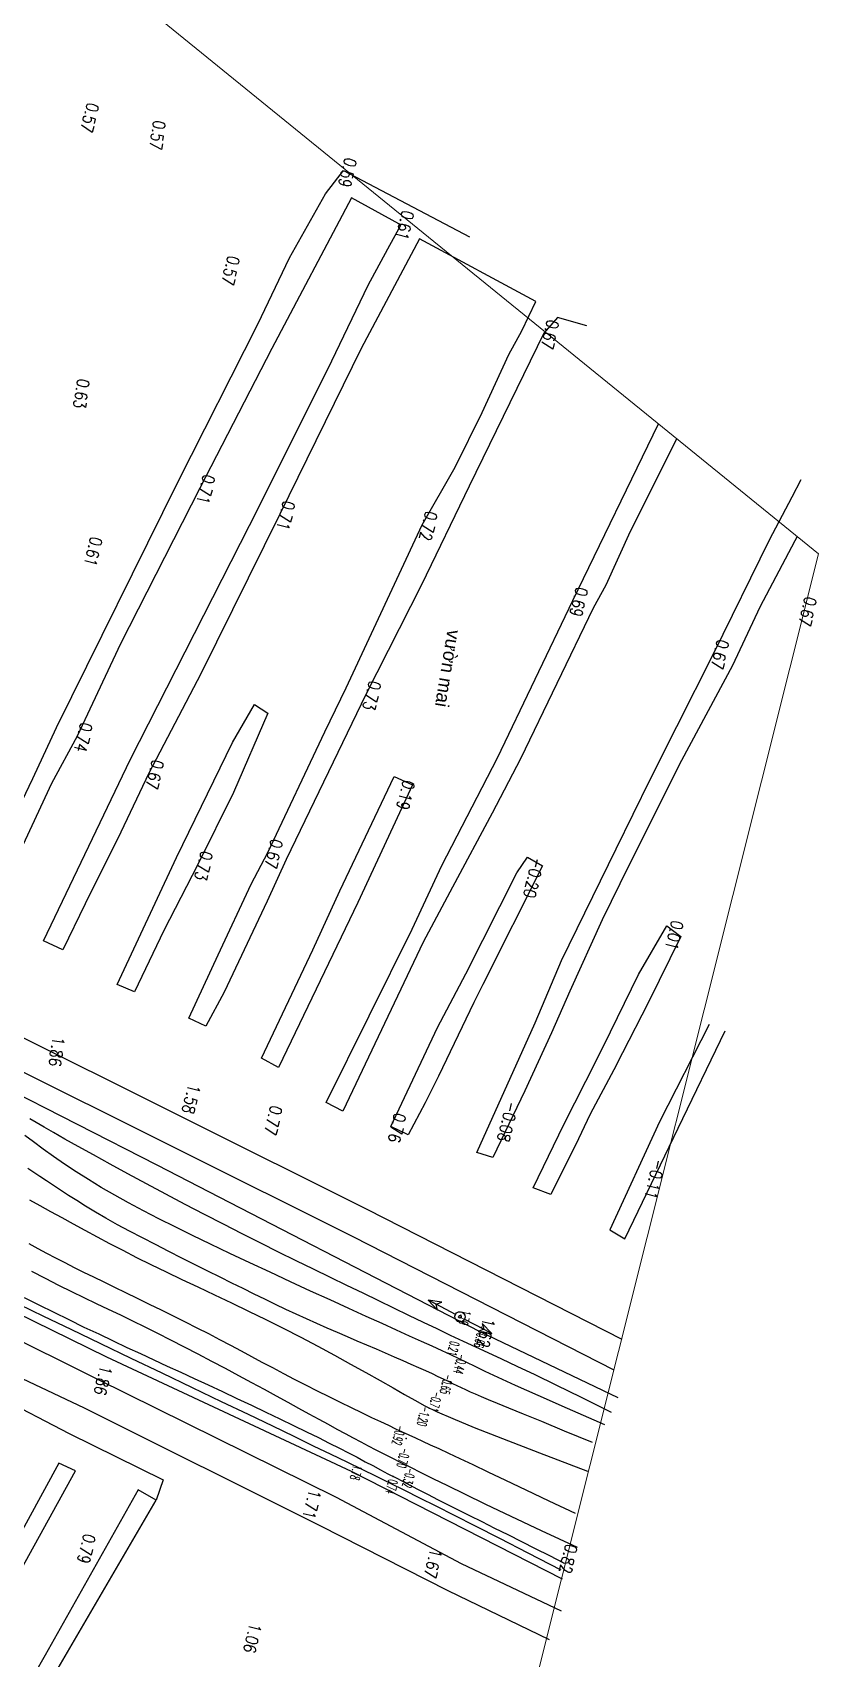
# Model space of a CAD drawing. Header units: metres. Extents: x 583412 to 583840, y 1186334 to 1187497.
# Drawn here: x 583782.8 to 583840.4, y 1187277.4 to 1187396.4 of the extents above; entities that cross this region are included whole.
import ezdxf
from ezdxf.enums import TextEntityAlignment as Align

# ---------------------------------------------------------------- set-up
doc = ezdxf.new("R2010")
doc.units = ezdxf.units.M
doc.header["$MEASUREMENT"] = 0
doc.layers.get('0').update_dxf_attribs({"lineweight": 35})
doc.layers.get('Defpoints').update_dxf_attribs({"color": 9, "lineweight": 0})
for name, color, linetype in [('$For$Printing$', 7, 'Continuous'), ('1111DONG MUC', 2, 'Continuous'), ('cao do binh do', 4, 'Continuous'), ('CaoDoTN', 2, 'Continuous'), ('DienHaThe-KHKS', 7, 'Continuous'), ('Docao', 22, 'Continuous'), ('KS.leduongdat', 36, 'Continuous'), ('ks.text ks', 7, 'Continuous'), ('KS_muong ao', 4, 'TALUYPHAI-KHKS')]:
    doc.layers.add(name, color=color, linetype=linetype)
doc.styles.add('ChuSo', font='vnsimple.shx')
doc.styles.add('TENSONG', font='VAPTIMI.TTF')
doc.linetypes.add('TALUYPHAI-KHKS', pattern='A,5,[130,ltypeshp,S=5,R=0,X=0,Y=-5],10,[130,ltypeshp,S=5,R=0,X=0,Y=-5],10,[130,ltypeshp,S=10,R=0,X=0,Y=-10],5', length=30)
doc.linetypes.add('TALUYTRAI-KHKS', pattern='A,5,[130,ltypeshp,S=5,R=0,X=0,Y=5],10,[130,ltypeshp,S=5,R=0,X=0,Y=5],10,[130,ltypeshp,S=10,R=0,X=0,Y=10],5', length=30)

# ---------------------------------------------------------------- blocks, each defined once
blk = doc.blocks.new('CDHT')
at = {"layer": 'DienHaThe-KHKS', "color": 6}
for p, q in [((-5.58, 1.11), (-8.8, 0)), ((-5.58, 1.11), (-8.8, 0)), ((-5.58, 1.11), (-8.8, 0)), ((-5.58, 1.11), (-8.8, 0)), ((-6.56, 0), (-5.58, 1.11)), ((-6.56, 0), (-5.58, 1.11)), ((-6.56, 0), (-5.58, 1.11)), ((-6.56, 0), (-5.58, 1.11)), ((8.79, -0.01), (5.58, 1.1)), ((5.58, 1.1), (6.56, -0.01)), ((8.79, -0.01), (5.58, 1.1)), ((5.58, 1.1), (6.56, -0.01)), ((8.79, -0.01), (5.58, 1.1)), ((5.58, 1.1), (6.56, -0.01)), ((8.79, -0.01), (5.58, 1.1)), ((5.58, 1.1), (6.56, -0.01)), ((-8.8, 0), (-5.58, -1.11)), ((-6.56, 0), (-8.8, 0)), ((-8.8, 0), (-5.58, -1.11)), ((-6.56, 0), (-8.8, 0)), ((-8.8, 0), (-5.58, -1.11)), ((-6.56, 0), (-8.8, 0)), ((-8.8, 0), (-5.58, -1.11)), ((-6.56, 0), (-8.8, 0)), ((-1.25, 0), (-6.56, 0)), ((-5.58, -1.11), (-6.56, 0)), ((-1.25, 0), (-6.56, 0)), ((-5.58, -1.11), (-6.56, 0)), ((-1.25, 0), (-6.56, 0)), ((-5.58, -1.11), (-6.56, 0)), ((-1.25, 0), (-6.56, 0)), ((-5.58, -1.11), (-6.56, 0)), ((1.25, -0.01), (6.56, -0.01)), ((1.25, -0.01), (6.56, -0.01)), ((1.25, -0.01), (6.56, -0.01)), ((1.25, -0.01), (6.56, -0.01)), ((6.56, -0.01), (5.58, -1.12)), ((5.58, -1.12), (8.79, -0.01)), ((6.56, -0.01), (5.58, -1.12)), ((5.58, -1.12), (8.79, -0.01)), ((6.56, -0.01), (5.58, -1.12)), ((5.58, -1.12), (8.79, -0.01)), ((6.56, -0.01), (5.58, -1.12)), ((5.58, -1.12), (8.79, -0.01)), ((6.56, -0.01), (8.79, -0.01)), ((6.56, -0.01), (8.79, -0.01)), ((6.56, -0.01), (8.79, -0.01)), ((6.56, -0.01), (8.79, -0.01))]:
    blk.add_line(p, q, dxfattribs=at)
for major_axis in [(0.883, 0.883), (0.883, 0.883), (0.883, 0.883), (0.883, 0.883), (0.883, 0.883), (0.883, 0.883), (0.883, 0.883), (0.883, 0.883), (-0.226, 0.226), (-0.226, 0.226), (-0.226, 0.226), (-0.226, 0.226), (-0.226, 0.226), (-0.226, 0.226), (-0.226, 0.226), (-0.226, 0.226)]:
    blk.add_ellipse((0, -0.01), major_axis=major_axis, ratio=1, dxfattribs=at)

msp = doc.modelspace()

# ---------------------------------------------------------------- linework, layer by layer
at = {"layer": '$For$Printing$', "color": 252}
for p, q in [((583783.07, 1187316.61), (583782.6, 1187316.89)), ((583783.65, 1187316.27), (583783.07, 1187316.61)), ((583784.34, 1187315.87), (583783.65, 1187316.27)), ((583785.17, 1187315.4), (583784.34, 1187315.87)), ((583786.15, 1187314.85), (583785.17, 1187315.4)), ((583787.26, 1187314.24), (583786.15, 1187314.85)), ((583788.48, 1187313.57), (583787.26, 1187314.24)), ((583782.89, 1187312.96), (583782.46, 1187313.24)), ((583783.35, 1187312.66), (583782.89, 1187312.96)), ((583789.78, 1187312.86), (583788.48, 1187313.57)), ((583783.83, 1187312.34), (583783.35, 1187312.66)), ((583784.33, 1187312), (583783.83, 1187312.34)), ((583784.86, 1187311.65), (583784.33, 1187312)), ((583791.15, 1187312.12), (583789.78, 1187312.86)), ((583792.56, 1187311.37), (583791.15, 1187312.12)), ((583785.43, 1187311.28), (583784.86, 1187311.65)), ((583786.04, 1187310.89), (583785.43, 1187311.28)), ((583786.69, 1187310.48), (583786.04, 1187310.89)), ((583793.98, 1187310.62), (583792.56, 1187311.37)), ((583795.41, 1187309.88), (583793.98, 1187310.62)), ((583787.41, 1187310.05), (583786.69, 1187310.48)), ((583788.18, 1187309.6), (583787.41, 1187310.05)), ((583789.02, 1187309.13), (583788.18, 1187309.6)), ((583796.8, 1187309.16), (583795.41, 1187309.88)), ((583789.91, 1187308.65), (583789.02, 1187309.13)), ((583790.85, 1187308.16), (583789.91, 1187308.65)), ((583798.17, 1187308.46), (583796.8, 1187309.16)), ((583799.52, 1187307.78), (583798.17, 1187308.46)), ((583791.81, 1187307.67), (583790.85, 1187308.16)), ((583792.78, 1187307.17), (583791.81, 1187307.67)), ((583793.75, 1187306.68), (583792.78, 1187307.17)), ((583800.83, 1187307.13), (583799.52, 1187307.78)), ((583802.12, 1187306.49), (583800.83, 1187307.13)), ((583794.71, 1187306.2), (583793.75, 1187306.68)), ((583795.64, 1187305.74), (583794.71, 1187306.2)), ((583803.39, 1187305.87), (583802.12, 1187306.49)), ((583804.62, 1187305.27), (583803.39, 1187305.87)), ((583782.73, 1187305.72), (583783.73, 1187305.21)), ((583783.73, 1187305.21), (583784.71, 1187304.71)), ((583784.71, 1187304.71), (583785.66, 1187304.24)), ((583796.54, 1187305.29), (583795.64, 1187305.74)), ((583797.4, 1187304.86), (583796.54, 1187305.29)), ((583798.23, 1187304.45), (583797.4, 1187304.86)), ((583805.83, 1187304.68), (583804.62, 1187305.27)), ((583807.01, 1187304.11), (583805.83, 1187304.68)), ((583785.66, 1187304.24), (583786.57, 1187303.79)), ((583786.57, 1187303.79), (583787.47, 1187303.36)), ((583799.03, 1187304.05), (583798.23, 1187304.45)), ((583799.82, 1187303.67), (583799.03, 1187304.05)), ((583800.59, 1187303.3), (583799.82, 1187303.67)), ((583808.16, 1187303.55), (583807.01, 1187304.11)), ((583809.28, 1187303.01), (583808.16, 1187303.55)), ((583781.8, 1187303.31), (583783.6, 1187302.44)), ((583783.6, 1187302.44), (583785.62, 1187301.48)), ((583787.47, 1187303.36), (583788.35, 1187302.94)), ((583788.35, 1187302.94), (583789.24, 1187302.52)), ((583789.24, 1187302.52), (583790.12, 1187302.09)), ((583801.35, 1187302.93), (583800.59, 1187303.3)), ((583802.11, 1187302.58), (583801.35, 1187302.93)), ((583802.87, 1187302.24), (583802.11, 1187302.58)), ((583803.63, 1187301.9), (583802.87, 1187302.24)), ((583810.37, 1187302.49), (583809.28, 1187303.01)), ((583811.43, 1187301.98), (583810.37, 1187302.49)), ((583785.62, 1187301.48), (583787.77, 1187300.44)), ((583790.12, 1187302.09), (583791.03, 1187301.65)), ((583791.03, 1187301.65), (583791.96, 1187301.19)), ((583791.96, 1187301.19), (583792.92, 1187300.71)), ((583804.38, 1187301.56), (583803.63, 1187301.9)), ((583805.13, 1187301.24), (583804.38, 1187301.56)), ((583805.87, 1187300.92), (583805.13, 1187301.24)), ((583812.45, 1187301.5), (583811.43, 1187301.98)), ((583813.42, 1187301.03), (583812.45, 1187301.5)), ((583787.77, 1187300.44), (583790.01, 1187299.37)), ((583792.92, 1187300.71), (583793.91, 1187300.2)), ((583793.91, 1187300.2), (583794.91, 1187299.68)), ((583806.59, 1187300.61), (583805.87, 1187300.92)), ((583807.3, 1187300.31), (583806.59, 1187300.61)), ((583808, 1187300.01), (583807.3, 1187300.31)), ((583808.67, 1187299.72), (583808, 1187300.01)), ((583814.36, 1187300.59), (583813.42, 1187301.03)), ((583815.27, 1187300.17), (583814.36, 1187300.59)), ((583816.19, 1187299.75), (583815.27, 1187300.17)), ((583790.01, 1187299.37), (583792.27, 1187298.29)), ((583794.91, 1187299.68), (583795.91, 1187299.15)), ((583795.91, 1187299.15), (583796.91, 1187298.62)), ((583809.32, 1187299.43), (583808.67, 1187299.72)), ((583809.94, 1187299.16), (583809.32, 1187299.43)), ((583810.53, 1187298.9), (583809.94, 1187299.16)), ((583811.09, 1187298.65), (583810.53, 1187298.9)), ((583817.18, 1187299.28), (583816.19, 1187299.75)), ((583818.31, 1187298.75), (583817.18, 1187299.28)), ((583819.61, 1187298.13), (583818.31, 1187298.75)), ((583792.27, 1187298.29), (583794.5, 1187297.22)), ((583796.91, 1187298.62), (583797.9, 1187298.1)), ((583797.9, 1187298.1), (583798.85, 1187297.58)), ((583798.85, 1187297.58), (583799.78, 1187297.08)), ((583811.61, 1187298.42), (583811.09, 1187298.65)), ((583812.09, 1187298.2), (583811.61, 1187298.42)), ((583812.52, 1187298), (583812.09, 1187298.2)), ((583812.91, 1187297.81), (583812.52, 1187298)), ((583813.27, 1187297.65), (583812.91, 1187297.81)), ((583813.59, 1187297.49), (583813.27, 1187297.65)), ((583813.91, 1187297.34), (583813.59, 1187297.49)), ((583821.16, 1187297.37), (583819.61, 1187298.13)), ((583794.5, 1187297.22), (583796.63, 1187296.19)), ((583799.78, 1187297.08), (583800.66, 1187296.6)), ((583800.66, 1187296.6), (583801.5, 1187296.14)), ((583814.22, 1187297.19), (583813.91, 1187297.34)), ((583814.54, 1187297.04), (583814.22, 1187297.19)), ((583814.89, 1187296.88), (583814.54, 1187297.04)), ((583815.26, 1187296.72), (583814.89, 1187296.88)), ((583815.69, 1187296.53), (583815.26, 1187296.72)), ((583816.2, 1187296.31), (583815.69, 1187296.53)), ((583816.86, 1187296.04), (583816.2, 1187296.31)), ((583823.01, 1187296.47), (583821.16, 1187297.37)), ((583825.21, 1187295.37), (583823.01, 1187296.47)), ((583796.63, 1187296.19), (583798.6, 1187295.25)), ((583798.6, 1187295.25), (583800.37, 1187294.4)), ((583801.5, 1187296.14), (583802.29, 1187295.71)), ((583802.29, 1187295.71), (583803.05, 1187295.29)), ((583803.05, 1187295.29), (583803.77, 1187294.9)), ((583817.7, 1187295.7), (583816.86, 1187296.04)), ((583818.76, 1187295.26), (583817.7, 1187295.7)), ((583820.11, 1187294.71), (583818.76, 1187295.26)), ((583800.37, 1187294.4), (583801.95, 1187293.64)), ((583803.77, 1187294.9), (583804.45, 1187294.53)), ((583804.45, 1187294.53), (583805.09, 1187294.17)), ((583805.09, 1187294.17), (583805.7, 1187293.84)), ((583821.77, 1187294.02), (583820.11, 1187294.71)), ((583823.81, 1187293.19), (583821.77, 1187294.02)), ((583801.95, 1187293.64), (583803.36, 1187292.95)), ((583803.36, 1187292.95), (583804.65, 1187292.33)), ((583805.7, 1187293.84), (583806.28, 1187293.53)), ((583806.28, 1187293.53), (583806.84, 1187293.23)), ((583806.84, 1187293.23), (583807.4, 1187292.94)), ((583807.4, 1187292.94), (583807.95, 1187292.65)), ((583804.65, 1187292.33), (583805.82, 1187291.76)), ((583805.82, 1187291.76), (583806.93, 1187291.22)), ((583807.95, 1187292.65), (583808.53, 1187292.35)), ((583808.53, 1187292.35), (583809.13, 1187292.05)), ((583809.13, 1187292.05), (583809.78, 1187291.72)), ((583809.78, 1187291.72), (583810.48, 1187291.37)), ((583806.93, 1187291.22), (583807.98, 1187290.71)), ((583807.98, 1187290.71), (583809.01, 1187290.2)), ((583810.48, 1187291.37), (583811.25, 1187290.98)), ((583811.25, 1187290.98), (583812.13, 1187290.55)), ((583812.13, 1187290.55), (583813.19, 1187290.03)), ((583809.01, 1187290.2), (583810.05, 1187289.69)), ((583810.05, 1187289.69), (583811.15, 1187289.14)), ((583811.15, 1187289.14), (583812.35, 1187288.55)), ((583813.19, 1187290.03), (583814.45, 1187289.42)), ((583814.45, 1187289.42), (583815.99, 1187288.68)), ((583812.35, 1187288.55), (583813.69, 1187287.87)), ((583815.99, 1187288.68), (583817.84, 1187287.8)), ((583813.69, 1187287.87), (583815.23, 1187287.09)), ((583815.23, 1187287.09), (583817.02, 1187286.17)), ((583817.84, 1187287.8), (583820.06, 1187286.75)), ((583820.06, 1187286.75), (583822.69, 1187285.52)), ((583817.02, 1187286.17), (583819.09, 1187285.11)), ((583819.09, 1187285.11), (583821.5, 1187283.86))]:
    msp.add_line(p, q, dxfattribs=at)
at = {"layer": '$For$Printing$', "color": 40}
for p, q in [((583782.88, 1187315.19), (583782.23, 1187315.67)), ((583783.58, 1187314.67), (583782.88, 1187315.19)), ((583784.34, 1187314.13), (583783.58, 1187314.67)), ((583785.15, 1187313.57), (583784.34, 1187314.13)), ((583786.01, 1187313), (583785.15, 1187313.57)), ((583786.91, 1187312.43), (583786.01, 1187313)), ((583787.84, 1187311.86), (583786.91, 1187312.43)), ((583788.82, 1187311.29), (583787.84, 1187311.86)), ((583782.58, 1187310.95), (583783.34, 1187310.53)), ((583789.84, 1187310.73), (583788.82, 1187311.29)), ((583790.92, 1187310.15), (583789.84, 1187310.73)), ((583783.34, 1187310.53), (583784.13, 1187310.1)), ((583784.13, 1187310.1), (583784.94, 1187309.66)), ((583784.94, 1187309.66), (583785.77, 1187309.2)), ((583792.05, 1187309.57), (583790.92, 1187310.15)), ((583793.25, 1187308.97), (583792.05, 1187309.57)), ((583785.77, 1187309.2), (583786.63, 1187308.74)), ((583786.63, 1187308.74), (583787.53, 1187308.25)), ((583787.53, 1187308.25), (583788.45, 1187307.76)), ((583794.51, 1187308.34), (583793.25, 1187308.97)), ((583795.84, 1187307.7), (583794.51, 1187308.34)), ((583783.21, 1187307.36), (583782.56, 1187307.72)), ((583783.86, 1187307.01), (583783.21, 1187307.36)), ((583784.52, 1187306.67), (583783.86, 1187307.01)), ((583788.45, 1187307.76), (583789.42, 1187307.26)), ((583789.42, 1187307.26), (583790.42, 1187306.74)), ((583797.25, 1187307.03), (583795.84, 1187307.7)), ((583798.71, 1187306.34), (583797.25, 1187307.03)), ((583785.19, 1187306.33), (583784.52, 1187306.67)), ((583785.87, 1187305.98), (583785.19, 1187306.33)), ((583786.57, 1187305.64), (583785.87, 1187305.98)), ((583790.42, 1187306.74), (583791.48, 1187306.22)), ((583791.48, 1187306.22), (583792.58, 1187305.68)), ((583800.2, 1187305.65), (583798.71, 1187306.34)), ((583787.29, 1187305.28), (583786.57, 1187305.64)), ((583788.04, 1187304.92), (583787.29, 1187305.28)), ((583788.82, 1187304.54), (583788.04, 1187304.92)), ((583792.58, 1187305.68), (583793.73, 1187305.13)), ((583793.73, 1187305.13), (583794.91, 1187304.57)), ((583801.69, 1187304.95), (583800.2, 1187305.65)), ((583803.17, 1187304.27), (583801.69, 1187304.95)), ((583782.18, 1187303.8), (583783.26, 1187303.26)), ((583789.64, 1187304.14), (583788.82, 1187304.54)), ((583790.49, 1187303.73), (583789.64, 1187304.14)), ((583791.36, 1187303.3), (583790.49, 1187303.73)), ((583794.91, 1187304.57), (583796.13, 1187304)), ((583796.13, 1187304), (583797.37, 1187303.41)), ((583804.6, 1187303.62), (583803.17, 1187304.27)), ((583805.97, 1187302.99), (583804.6, 1187303.62)), ((583783.26, 1187303.26), (583784.36, 1187302.72)), ((583784.36, 1187302.72), (583785.47, 1187302.18)), ((583792.24, 1187302.87), (583791.36, 1187303.3)), ((583793.12, 1187302.44), (583792.24, 1187302.87)), ((583794, 1187302), (583793.12, 1187302.44)), ((583797.37, 1187303.41), (583798.63, 1187302.81)), ((583798.63, 1187302.81), (583799.9, 1187302.18)), ((583807.24, 1187302.42), (583805.97, 1187302.99)), ((583808.41, 1187301.89), (583807.24, 1187302.42)), ((583785.47, 1187302.18), (583786.57, 1187301.64)), ((583786.57, 1187301.64), (583787.66, 1187301.13)), ((583787.66, 1187301.13), (583788.7, 1187300.63)), ((583794.86, 1187301.56), (583794, 1187302)), ((583795.71, 1187301.13), (583794.86, 1187301.56)), ((583796.52, 1187300.71), (583795.71, 1187301.13)), ((583799.9, 1187302.18), (583801.17, 1187301.55)), ((583801.17, 1187301.55), (583802.45, 1187300.89)), ((583809.46, 1187301.41), (583808.41, 1187301.89)), ((583810.42, 1187300.98), (583809.46, 1187301.41)), ((583788.7, 1187300.63), (583789.72, 1187300.15)), ((583789.72, 1187300.15), (583790.71, 1187299.69)), ((583797.32, 1187300.29), (583796.52, 1187300.71)), ((583798.1, 1187299.87), (583797.32, 1187300.29)), ((583798.87, 1187299.46), (583798.1, 1187299.87)), ((583802.45, 1187300.89), (583803.7, 1187300.23)), ((583803.7, 1187300.23), (583804.92, 1187299.57)), ((583811.29, 1187300.59), (583810.42, 1187300.98)), ((583812.08, 1187300.23), (583811.29, 1187300.59)), ((583812.8, 1187299.9), (583812.08, 1187300.23)), ((583813.45, 1187299.6), (583812.8, 1187299.9)), ((583790.71, 1187299.69), (583791.7, 1187299.23)), ((583791.7, 1187299.23), (583792.67, 1187298.78)), ((583792.67, 1187298.78), (583793.66, 1187298.33)), ((583799.63, 1187299.05), (583798.87, 1187299.46)), ((583800.41, 1187298.64), (583799.63, 1187299.05)), ((583804.92, 1187299.57), (583806.1, 1187298.92)), ((583806.1, 1187298.92), (583807.22, 1187298.3)), ((583814.05, 1187299.31), (583813.45, 1187299.6)), ((583814.61, 1187299.04), (583814.05, 1187299.31)), ((583815.22, 1187298.74), (583814.61, 1187299.04)), ((583815.96, 1187298.39), (583815.22, 1187298.74)), ((583793.66, 1187298.33), (583794.65, 1187297.87)), ((583794.65, 1187297.87), (583795.67, 1187297.4)), ((583801.2, 1187298.22), (583800.41, 1187298.64)), ((583802, 1187297.8), (583801.2, 1187298.22)), ((583802.83, 1187297.38), (583802, 1187297.8)), ((583807.22, 1187298.3), (583808.26, 1187297.72)), ((583808.26, 1187297.72), (583809.21, 1187297.18)), ((583816.91, 1187297.94), (583815.96, 1187298.39)), ((583818.18, 1187297.36), (583816.91, 1187297.94)), ((583795.67, 1187297.4), (583796.72, 1187296.91)), ((583796.72, 1187296.91), (583797.78, 1187296.41)), ((583797.78, 1187296.41), (583798.84, 1187295.91)), ((583803.67, 1187296.95), (583802.83, 1187297.38)), ((583804.52, 1187296.53), (583803.67, 1187296.95)), ((583805.35, 1187296.12), (583804.52, 1187296.53)), ((583809.21, 1187297.18), (583810.05, 1187296.7)), ((583810.05, 1187296.7), (583810.8, 1187296.28)), ((583810.8, 1187296.28), (583811.55, 1187295.87)), ((583819.85, 1187296.62), (583818.18, 1187297.36)), ((583822, 1187295.67), (583819.85, 1187296.62)), ((583798.84, 1187295.91), (583799.9, 1187295.41)), ((583799.9, 1187295.41), (583800.93, 1187294.91)), ((583806.16, 1187295.72), (583805.35, 1187296.12)), ((583806.93, 1187295.35), (583806.16, 1187295.72)), ((583807.65, 1187295), (583806.93, 1187295.35)), ((583811.55, 1187295.87), (583812.45, 1187295.44)), ((583812.45, 1187295.44), (583813.6, 1187294.93)), ((583824.73, 1187294.48), (583822, 1187295.67)), ((583800.93, 1187294.91), (583801.92, 1187294.43)), ((583801.92, 1187294.43), (583802.86, 1187293.97)), ((583802.86, 1187293.97), (583803.74, 1187293.54)), ((583808.31, 1187294.69), (583807.65, 1187295)), ((583808.89, 1187294.42), (583808.31, 1187294.69)), ((583809.42, 1187294.17), (583808.89, 1187294.42)), ((583809.91, 1187293.94), (583809.42, 1187294.17)), ((583810.39, 1187293.72), (583809.91, 1187293.94)), ((583813.6, 1187294.93), (583815.15, 1187294.29)), ((583815.15, 1187294.29), (583817.23, 1187293.47)), ((583803.74, 1187293.54), (583804.54, 1187293.14)), ((583804.54, 1187293.14), (583805.28, 1187292.77)), ((583805.28, 1187292.77), (583805.95, 1187292.42)), ((583810.88, 1187293.5), (583810.39, 1187293.72)), ((583811.39, 1187293.26), (583810.88, 1187293.5)), ((583811.95, 1187293), (583811.39, 1187293.26)), ((583812.58, 1187292.71), (583811.95, 1187293)), ((583813.3, 1187292.38), (583812.58, 1187292.71)), ((583817.23, 1187293.47), (583819.95, 1187292.42)), ((583805.95, 1187292.42), (583806.58, 1187292.1)), ((583806.58, 1187292.1), (583807.18, 1187291.78)), ((583807.18, 1187291.78), (583807.74, 1187291.49)), ((583814.12, 1187291.99), (583813.3, 1187292.38)), ((583815.08, 1187291.54), (583814.12, 1187291.99)), ((583816.19, 1187291.01), (583815.08, 1187291.54)), ((583819.95, 1187292.42), (583823.45, 1187291.09)), ((583807.74, 1187291.49), (583808.29, 1187291.19)), ((583808.29, 1187291.19), (583808.84, 1187290.9)), ((583808.84, 1187290.9), (583809.39, 1187290.61)), ((583809.39, 1187290.61), (583809.95, 1187290.32)), ((583817.47, 1187290.4), (583816.19, 1187291.01)), ((583818.95, 1187289.7), (583817.47, 1187290.4)), ((583809.95, 1187290.32), (583810.54, 1187290.02)), ((583810.54, 1187290.02), (583811.15, 1187289.7)), ((583811.15, 1187289.7), (583811.79, 1187289.37)), ((583811.79, 1187289.37), (583812.47, 1187289.02)), ((583820.64, 1187288.9), (583818.95, 1187289.7)), ((583812.47, 1187289.02), (583813.2, 1187288.65)), ((583813.2, 1187288.65), (583813.98, 1187288.26)), ((583813.98, 1187288.26), (583814.82, 1187287.84)), ((583822.58, 1187287.99), (583820.64, 1187288.9)), ((583814.82, 1187287.84), (583815.71, 1187287.39)), ((583815.71, 1187287.39), (583816.64, 1187286.92)), ((583816.64, 1187286.92), (583817.62, 1187286.44)), ((583817.62, 1187286.44), (583818.61, 1187285.94)), ((583818.61, 1187285.94), (583819.63, 1187285.42)), ((583819.63, 1187285.42), (583820.67, 1187284.9)), ((583820.67, 1187284.9), (583821.7, 1187284.37))]:
    msp.add_line(p, q, dxfattribs=at)
at = {"layer": '1111DONG MUC'}
for p in [(583813.79, 1187299), (583812.8, 1187297.52, -0.24), (583811.12, 1187295.17, -0.24), (583811.97, 1187296.24, -0.24), (583810.18, 1187293.48, -0.24), (583809.63, 1187292.13, -0.24), (583809.23, 1187290.69, -0.24)]:
    msp.add_point(p, dxfattribs=at)
at = {"layer": 'Defpoints', "color": 6}
for p, q in [((583669.06, 1187497.35), (583840.37, 1187358.25)), ((583840.37, 1187358.25), (583583.59, 1186333.95))]:
    msp.add_line(p, q, dxfattribs=at)
at = {"layer": 'KS.leduongdat'}
for p, q in [((583764.67, 1187331.53), (583807.34, 1187310.25)), ((583763.67, 1187329.52), (583806.32, 1187308.23)), ((583807.34, 1187310.25), (583825.96, 1187300.75)), ((583806.32, 1187308.23), (583825.39, 1187298.5)), ((583787.53, 1187297.83, 1.75), (583773.27, 1187304.92, 1.75)), ((583771.99, 1187302.6, 1.5), (583786.59, 1187295.73, 1.5)), ((583805.06, 1187289.16, 1.75), (583787.53, 1187297.83, 1.75)), ((583786.59, 1187295.73, 1.5), (583803.85, 1187287.11, 1.5)), ((583814.23, 1187284.29, 1.75), (583805.06, 1187289.16, 1.75)), ((583803.85, 1187287.11, 1.5), (583813.22, 1187282.35, 1.5)), ((583821.54, 1187280.84, 1.75), (583814.23, 1187284.29, 1.75)), ((583813.22, 1187282.35, 1.5), (583820.65, 1187278.77, 1.5))]:
    msp.add_line(p, q, dxfattribs=at)
at = {"layer": 'KS_muong ao', "color": 125, "ltscale": 0.03}
for p, q in [((583804.26, 1187384.6), (583805.58, 1187386.31)), ((583805.58, 1187386.31), (583814.82, 1187381.46)), ((583801.63, 1187379.92), (583804.26, 1187384.6)), ((583806.17, 1187384.31), (583800.34, 1187373.29)), ((583809.64, 1187382.4), (583806.17, 1187384.31)), ((583808.82, 1187380.58), (583809.78, 1187382.32)), ((583809.78, 1187382.32), (583809.64, 1187382.4)), ((583811.16, 1187381.3), (583806.87, 1187373.28)), ((583819.68, 1187376.72), (583811.16, 1187381.3)), ((583799.31, 1187375.07), (583801.63, 1187379.92)), ((583807.38, 1187377.92), (583808.82, 1187380.58)), ((583804.73, 1187372.38), (583807.38, 1187377.92)), ((583818.64, 1187374.58), (583819.68, 1187376.72)), ((583793.47, 1187363.54), (583799.31, 1187375.07)), ((583821.26, 1187375.55), (583820.26, 1187374.4)), ((583823.4, 1187374.95), (583821.26, 1187375.55)), ((583820.26, 1187374.4), (583814.79, 1187363.21)), ((583817.68, 1187372.85), (583818.64, 1187374.58)), ((583800.34, 1187373.29), (583795.06, 1187363.06)), ((583806.87, 1187373.28), (583800.92, 1187361.14)), ((583815.75, 1187368.6), (583817.68, 1187372.85)), ((583799.39, 1187361.66), (583804.73, 1187372.38)), ((583813.75, 1187364.6), (583815.75, 1187368.6)), ((583822.38, 1187354.82), (583828.66, 1187367.76)), ((583829.99, 1187366.68), (583826.57, 1187359.89)), ((583811.35, 1187360.38), (583813.75, 1187364.6)), ((583784.56, 1187345.54), (583793.47, 1187363.54)), ((583795.06, 1187363.06), (583789.25, 1187351.67)), ((583814.79, 1187363.21), (583811.29, 1187355.97)), ((583838.44, 1187362.43), (583839.11, 1187363.68)), ((583836.78, 1187359.27), (583838.44, 1187362.43)), ((583789.96, 1187343.16), (583799.39, 1187361.66)), ((583800.92, 1187361.14), (583795.12, 1187349.46)), ((583805.78, 1187348.43), (583811.35, 1187360.38)), ((583826.57, 1187359.89), (583824.79, 1187355.95)), ((583838.82, 1187359.51), (583838.64, 1187359.19)), ((583832.71, 1187350.98), (583836.78, 1187359.27)), ((583838.64, 1187359.19), (583836.07, 1187354.35)), ((583811.29, 1187355.97), (583807.22, 1187347.96)), ((583824.79, 1187355.95), (583823.88, 1187354.26)), ((583816.85, 1187343.32), (583822.38, 1187354.82)), ((583823.88, 1187354.26), (583818.55, 1187343.25)), ((583836.07, 1187354.35), (583834.07, 1187350.06)), ((583789.25, 1187351.67), (583786.08, 1187344.91)), ((583829.99, 1187345.6), (583832.71, 1187350.98)), ((583834.07, 1187350.06), (583830.33, 1187343.12)), ((583795.12, 1187349.46), (583791.32, 1187342.18)), ((583807.22, 1187347.96), (583801.38, 1187335.86)), ((583804.21, 1187345.21), (583805.78, 1187348.43)), ((583797.46, 1187344.44), (583799.06, 1187347.21)), ((583800.05, 1187346.57), (583797.52, 1187340.78)), ((583799.06, 1187347.21), (583800.05, 1187346.57)), ((583782.83, 1187341.8), (583784.56, 1187345.54)), ((583800.03, 1187336.38), (583804.21, 1187345.21)), ((583828.05, 1187341.73), (583829.99, 1187345.6)), ((583786.08, 1187344.91), (583784.2, 1187341.44)), ((583793.34, 1187336.02), (583797.46, 1187344.44)), ((583783.61, 1187329.91), (583789.96, 1187343.16)), ((583812.79, 1187335.44), (583816.85, 1187343.32)), ((583818.55, 1187343.25), (583816.46, 1187339.26)), ((583830.33, 1187343.12), (583826.47, 1187335.42)), ((583778.25, 1187332.26), (583782.83, 1187341.8)), ((583791.32, 1187342.18), (583789.26, 1187337.88)), ((583805.31, 1187333.57), (583809.3, 1187341.95)), ((583809.3, 1187341.95), (583810.63, 1187341.33)), ((583825.55, 1187336.65), (583828.05, 1187341.73)), ((583784.2, 1187341.44), (583781.3, 1187335.24)), ((583797.52, 1187340.78), (583794.9, 1187335.5)), ((583810.63, 1187341.33), (583806.62, 1187332.73)), ((583816.46, 1187339.26), (583813.56, 1187333.84)), ((583789.26, 1187337.88), (583786.67, 1187332.63)), ((583789.01, 1187326.72), (583793.34, 1187336.02)), ((583798.83, 1187334.06), (583800.03, 1187336.38)), ((583801.38, 1187335.86), (583800, 1187332.82)), ((583818.29, 1187334.9), (583819.05, 1187336.03)), ((583819.05, 1187336.03), (583820.16, 1187335.41)), ((583821.55, 1187328.47), (583825.55, 1187336.65)), ((583794.9, 1187335.5), (583792.43, 1187330.68)), ((583810.61, 1187330.77), (583812.79, 1187335.44)), ((583814.54, 1187327.49), (583818.29, 1187334.9)), ((583820.16, 1187335.41), (583815.79, 1187326.71)), ((583826.47, 1187335.42), (583824.54, 1187331.44)), ((583796.39, 1187328.89), (583798.83, 1187334.06)), ((583803.33, 1187329.25), (583805.31, 1187333.57)), ((583813.56, 1187333.84), (583811.42, 1187329.81)), ((583786.67, 1187332.63), (583785.02, 1187329.26)), ((583800, 1187332.82), (583796.84, 1187326.15)), ((583806.62, 1187332.73), (583800.81, 1187320.65)), ((583824.54, 1187331.44), (583822.16, 1187326.24)), ((583827.2, 1187327.46), (583829.27, 1187331)), ((583829.27, 1187331), (583830.29, 1187330.24)), ((583785.02, 1187329.26), (583783.61, 1187329.91)), ((583792.43, 1187330.68), (583790.27, 1187326.19)), ((583804.32, 1187318.08), (583810.61, 1187330.77)), ((583811.42, 1187329.81), (583805.53, 1187317.45)), ((583830.29, 1187330.24), (583827.91, 1187325.38)), ((583794.26, 1187324.25), (583796.39, 1187328.89)), ((583799.58, 1187321.33), (583803.33, 1187329.25)), ((583819.62, 1187323.91), (583821.55, 1187328.47)), ((583812.46, 1187323.56), (583814.54, 1187327.49)), ((583825.14, 1187323.26), (583827.2, 1187327.46)), ((583790.27, 1187326.19), (583789.01, 1187326.72)), ((583796.84, 1187326.15), (583795.5, 1187323.67)), ((583815.79, 1187326.71), (583815.13, 1187325.41)), ((583822.16, 1187326.24), (583820.81, 1187323.18)), ((583769.08, 1187325.13), (583791.91, 1187313.51)), ((583815.13, 1187325.41), (583812.53, 1187320)), ((583827.91, 1187325.38), (583826.03, 1187321.72)), ((583795.5, 1187323.67), (583794.26, 1187324.25)), ((583815.35, 1187314.42), (583819.62, 1187323.91)), ((583809.04, 1187316.33), (583812.46, 1187323.56)), ((583820.81, 1187323.18), (583818.87, 1187318.92)), ((583824.14, 1187321.22), (583825.14, 1187323.26)), ((583800.81, 1187320.65), (583799.58, 1187321.33)), ((583826.03, 1187321.72), (583825.38, 1187320.47)), ((583821.72, 1187316.47), (583824.14, 1187321.22)), ((583825.38, 1187320.47), (583823.65, 1187317.23)), ((583812.53, 1187320), (583811.56, 1187318.05)), ((583818.87, 1187318.92), (583816.51, 1187314.05)), ((583805.53, 1187317.45), (583804.32, 1187318.08)), ((583811.56, 1187318.05), (583810.33, 1187315.7)), ((583823.65, 1187317.23), (583822.58, 1187314.95)), ((583810.33, 1187315.7), (583809.06, 1187316.32)), ((583819.48, 1187311.84), (583821.72, 1187316.47)), ((583816.51, 1187314.05), (583815.35, 1187314.42)), ((583822.58, 1187314.95), (583822.12, 1187314.06)), ((583788.25, 1187299.42), (583760.6, 1187312.97)), ((583791.91, 1187313.51), (583815.57, 1187301.31)), ((583822.12, 1187314.06), (583820.76, 1187311.33)), ((583820.76, 1187311.33), (583819.48, 1187311.84)), ((583771.36, 1187301.18, 0.57), (583785.49, 1187293.85, 0.57)), ((583815.57, 1187301.31), (583825.67, 1187296.47)), ((583806.17, 1187291.05), (583788.25, 1187299.42)), ((583785.49, 1187293.85, 0.57), (583792.36, 1187290.45, 0.57)), ((583792.36, 1187290.45, 0.57), (583791.86, 1187288.97, 0.57)), ((583821.63, 1187283.19), (583806.17, 1187291.05))]:
    msp.add_line(p, q, dxfattribs=at)
at = {"layer": 'KS_muong ao', "color": 125, "linetype": 'TALUYTRAI-KHKS', "ltscale": 0.03}
for p, q in [((583832.36, 1187323.79, 0.54), (583828.72, 1187316.66, 0.54)), ((583830.1, 1187316.21, 0.54), (583833.53, 1187323.33, 0.54)), ((583828.72, 1187316.66, 0.54), (583825.1, 1187308.76, 0.54)), ((583826.18, 1187308.1, 0.54), (583830.1, 1187316.21, 0.54)), ((583825.1, 1187308.76, 0.54), (583826.18, 1187308.1, 0.54)), ((583784.74, 1187291.68, 0.57), (583779.88, 1187282.79, 0.57)), ((583785.95, 1187291.12, 0.57), (583784.74, 1187291.68, 0.57)), ((583780.27, 1187280.83, 0.57), (583785.95, 1187291.12, 0.57)), ((583790.53, 1187289.73, 0.57), (583783.73, 1187277.61, 0.57)), ((583791.86, 1187288.97, 0.57), (583790.53, 1187289.73, 0.57)), ((583784.51, 1187276.38, 0.57), (583791.86, 1187288.97, 0.57)), ((583783.73, 1187277.61, 0.57), (583778.96, 1187269.32, 0.57))]:
    msp.add_line(p, q, dxfattribs=at)

# ---------------------------------------------------------------- block references
at = {"xscale": 0.2999999998969128, "yscale": 0.2999999998137355, "zscale": 0.2999999998969128, "rotation": 332.3651491012771}
msp.add_blockref('CDHT', (583814.11, 1187302.39, 1.79), dxfattribs=at)

# ---------------------------------------------------------------- texts
at = {"layer": '1111DONG MUC', "style": 'ChuSo', "width": 0.5}
for s, p in [('1.79', (583814.11, 1187302.39, 1.79)), ('0.66', (583815.24, 1187300.73)), ('0.21', (583813.28, 1187300.14)), ('-0.44', (583813.79, 1187299)), ('-0.65', (583812.8, 1187297.52, -0.24)), ('-0.71', (583811.97, 1187296.24, -0.24)), ('-1.20', (583811.12, 1187295.17, -0.24)), ('-0.92', (583809.29, 1187293.79, -0.24)), ('-0.70', (583809.63, 1187292.13, -0.24)), ('1.78', (583806.17, 1187291.05, 1.78)), ('0.74', (583808.77, 1187290.02, -0.24)), ('-0.32', (583810.03, 1187290.67, -0.24))]:
    msp.add_text(s, height=0.7, rotation=256.5354, dxfattribs=at).set_placement(p, align=Align.CENTER)
at = {"layer": 'cao do binh do', "color": 44, "style": 'ChuSo', "width": 0.8}
for s, p in [('0.59', (583805.44, 1187386.26, 0.59)), ('0.61', (583809.64, 1187382.4, 0.61)), ('0.57', (583796.87, 1187379.08, 0.57)), ('0.67', (583820.26, 1187374.4, 0.67)), ('0.71', (583795.06, 1187363.06, 0.71)), ('0.71', (583800.92, 1187361.14, 0.71)), ('0.72', (583811.35, 1187360.38, 0.72)), ('0.61', (583786.81, 1187358.51, 0.61)), ('0.69', (583822.38, 1187354.82, 0.69)), ('0.67', (583839.14, 1187354.12, 0.67)), ('0.67', (583832.71, 1187350.98, 0.67)), ('0.73', (583807.22, 1187347.96, 0.73)), ('0.74', (583786.08, 1187344.91, 0.74)), ('0.67', (583791.32, 1187342.18, 0.67)), ('0.19', (583809.7, 1187340.68, 0.19)), ('0.67', (583800.03, 1187336.38, 0.67)), ('0.73', (583794.9, 1187335.5, 0.73)), ('-0.20', (583819.07, 1187334.62, -0.2)), ('0.01', (583829.38, 1187330.42, 0.01)), ('1.58', (583793.99, 1187318.43, 1.58)), ('0.77', (583799.99, 1187316.86, 0.77)), ('-0.08', (583817.18, 1187316.77, -0.08)), ('0.76', (583809.06, 1187316.32, 0.76)), ('-0.11', (583827.95, 1187312.55, -0.11)), ('1.62', (583815.57, 1187301.31, 1.62)), ('1.86', (583787.53, 1187297.83, 1.86)), ('1.71', (583802.82, 1187288.75, 1.71)), ('0.79', (583786.31, 1187285.5, 0.79)), ('0.82', (583821.61, 1187284.76, 0.82)), ('1.67', (583811.7, 1187284.42, 1.67)), ('1.06', (583798.47, 1187278.96, 1.06))]:
    msp.add_text(s, height=0.9, rotation=256.5354, dxfattribs=at).set_placement(p, align=Align.CENTER)
at = {"layer": 'CaoDoTN', "style": 'ChuSo', "width": 0.8}
msp.add_text('0.57', height=0.9, rotation=255.9262, dxfattribs=at).set_placement((583786.55, 1187390.28), align=Align.CENTER)
at = {"layer": 'Docao', "color": 3, "style": 'ChuSo', "width": 0.8}
for s, p in [('0.57', (583791.51, 1187388.95, 0.57)), ('0.63', (583785.94, 1187370.03, 1.11)), ('1.86', (583784.13, 1187321.86, 1.86))]:
    msp.add_text(s, height=0.9, rotation=261.5963, dxfattribs=at).set_placement(p, align=Align.CENTER)
at = {"layer": 'ks.text ks', "style": 'TENSONG'}
msp.add_text('vöôøn mai', height=1, rotation=260.6717, dxfattribs=at).set_placement((583812.74, 1187349.93), align=Align.CENTER)

doc.saveas('drawing.dxf')
